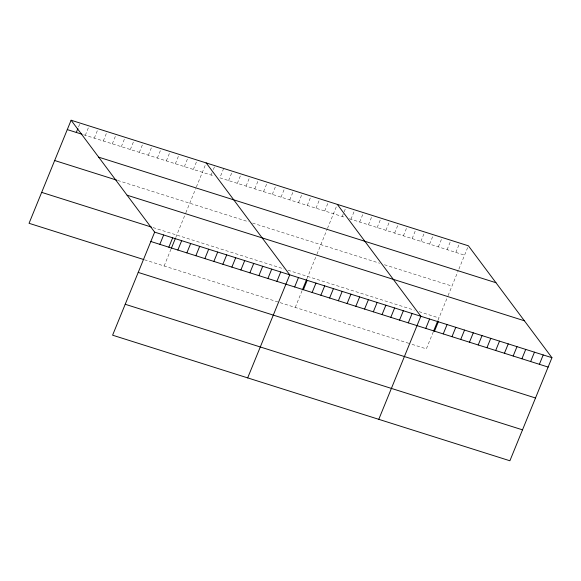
<?xml version="1.0" encoding="UTF-8"?>
<svg xmlns="http://www.w3.org/2000/svg" width="581" height="581" viewBox="0 0 581 581"><rect width="100%" height="100%" fill="white"/><g stroke="black" fill="none" stroke-linecap="round" stroke-linejoin="round"><path stroke-width="0.44" stroke-dasharray="2.9 2.18" d="M78.522 126.978L79.8 123.862M85.298 135.293L89.118 125.924M94.304 138.14L98.124 128.771M103.309 140.98L107.129 131.618M112.315 143.827L116.135 134.465M121.32 146.673L125.14 137.312M130.326 149.52L134.146 140.159M139.331 152.367L143.151 143.006M148.337 155.214L152.157 145.846M157.342 158.061L161.162 148.692M166.348 160.908L170.168 151.539M175.353 163.755L179.173 154.386M184.359 166.602L188.179 157.233M193.364 169.449L197.184 160.08M164.132 265.989L171.068 248.988M175.803 237.389L185.528 213.568M185.847 212.769L195.746 188.527M196.378 186.98L206.19 162.927M211.106 175.055L212.065 172.717M213.336 169.594L214.934 165.687M223.67 168.454L219.85 177.815L345.397 217.497M228.587 180.582L232.415 171.213M237.331 183.342L241.151 173.973M246.068 186.102L249.895 176.74M254.812 188.869L258.632 179.5M263.549 191.628L267.376 182.267M272.293 194.395L276.113 185.027M281.03 197.155L284.857 187.786M289.774 199.915L293.594 190.553M298.511 202.682L302.338 193.313M307.255 205.442L311.075 196.08M315.991 208.209L319.819 198.84M324.735 210.968L328.555 201.6M295.235 307.429L302.178 290.427M306.906 278.829L316.63 255.008M316.957 254.209L327.168 229.19M327.481 228.42L337.3 204.367M342.216 216.495L343.807 212.588M344.126 211.811L346.036 207.126M350.953 219.255L354.78 209.894M359.697 222.015L363.517 212.653M368.434 224.782L372.261 215.413M377.178 227.541L380.998 218.18M385.915 230.308L389.742 220.94M394.659 233.068L398.479 223.7M403.403 235.828L407.223 226.467M412.14 238.595L415.96 229.226M420.884 241.355L424.704 231.993M429.62 244.122L433.441 234.753M438.364 246.881L442.185 237.513M447.101 249.641L450.921 240.28M455.845 252.408L459.665 243.04M433.288 331.86L426.345 348.869L409.656 343.596M438.016 320.269L447.74 296.441M448.067 295.649L458.271 270.63M458.903 269.083L468.402 245.807M83.664 134.77L214.287 176.058M349.37 218.754L464.582 255.168M117.711 180.444L248.552 221.797M252.524 223.053L379.654 263.237M384.426 264.74L451.967 286.092M153.006 227.57L284.015 268.974M287.994 270.23L414.333 310.16M419.097 311.67L438.96 317.945M144.48 259.78L408.864 343.342"/><path stroke-width="0.87" d="M71.107 120.231L154.655 232.131L112.598 335.193L509.893 460.769L551.95 357.7L468.402 245.807L71.107 120.231L29.05 223.3L143.667 259.525M76.293 132.446L77.883 128.539M159.84 244.34L163.66 234.978M168.846 247.186L172.666 237.825M171.388 248.21L175.484 238.166M177.851 250.033L181.671 240.672M186.857 252.88L190.677 243.519M195.862 255.727L199.682 246.366M204.868 258.574L208.688 249.205M213.873 261.421L217.693 252.052M222.879 264.268L226.699 254.899M231.884 267.115L235.704 257.746M240.89 269.962L244.71 260.593M249.895 272.809L253.715 263.44M258.901 275.648L262.721 266.287M267.906 278.495L271.726 269.134M276.912 281.342L280.732 271.981M247.673 377.89L289.737 274.828L206.19 162.927M294.654 286.956L298.474 277.587M302.49 289.65L306.594 279.599M303.398 289.716L307.218 280.347M312.135 292.475L315.955 283.114M320.879 295.242L324.699 285.874M329.616 298.002L333.436 288.641M338.36 300.769L342.18 291.401M347.097 303.529L350.917 294.16M355.841 306.289L359.661 296.927M364.577 309.056L368.398 299.687M373.322 311.815L377.142 302.447M382.058 314.575L385.878 305.214M390.802 317.342L394.622 307.974M399.539 320.102L403.359 310.741M408.283 322.869L412.103 313.5M378.783 419.329L420.84 316.26L337.3 204.367M425.764 328.388L429.584 319.027M433.6 331.09L437.704 321.039M434.501 331.155L438.321 321.787M443.245 333.915L447.065 324.554M451.982 336.682L455.802 327.314M460.726 339.442L464.546 330.073M469.463 342.202L473.283 332.84M478.207 344.969L482.027 335.6M486.943 347.728L490.763 338.367M495.687 350.488L499.507 341.127M504.424 353.255L508.244 343.887M513.168 356.015L516.988 346.654M521.905 358.782L525.725 349.413M530.649 361.542L534.469 352.173M539.386 364.302L543.206 354.94M67.287 129.599L82.023 134.255M98.683 157.16L495.978 282.729M54.672 160.516L116.89 180.183M127.086 195.201L524.382 320.777M41.672 192.376L151.372 227.048M154.655 232.131L551.95 357.7M150.835 241.5L548.13 367.069M138.213 272.416L535.508 397.985M125.213 304.277L522.508 429.846"/></g></svg>
